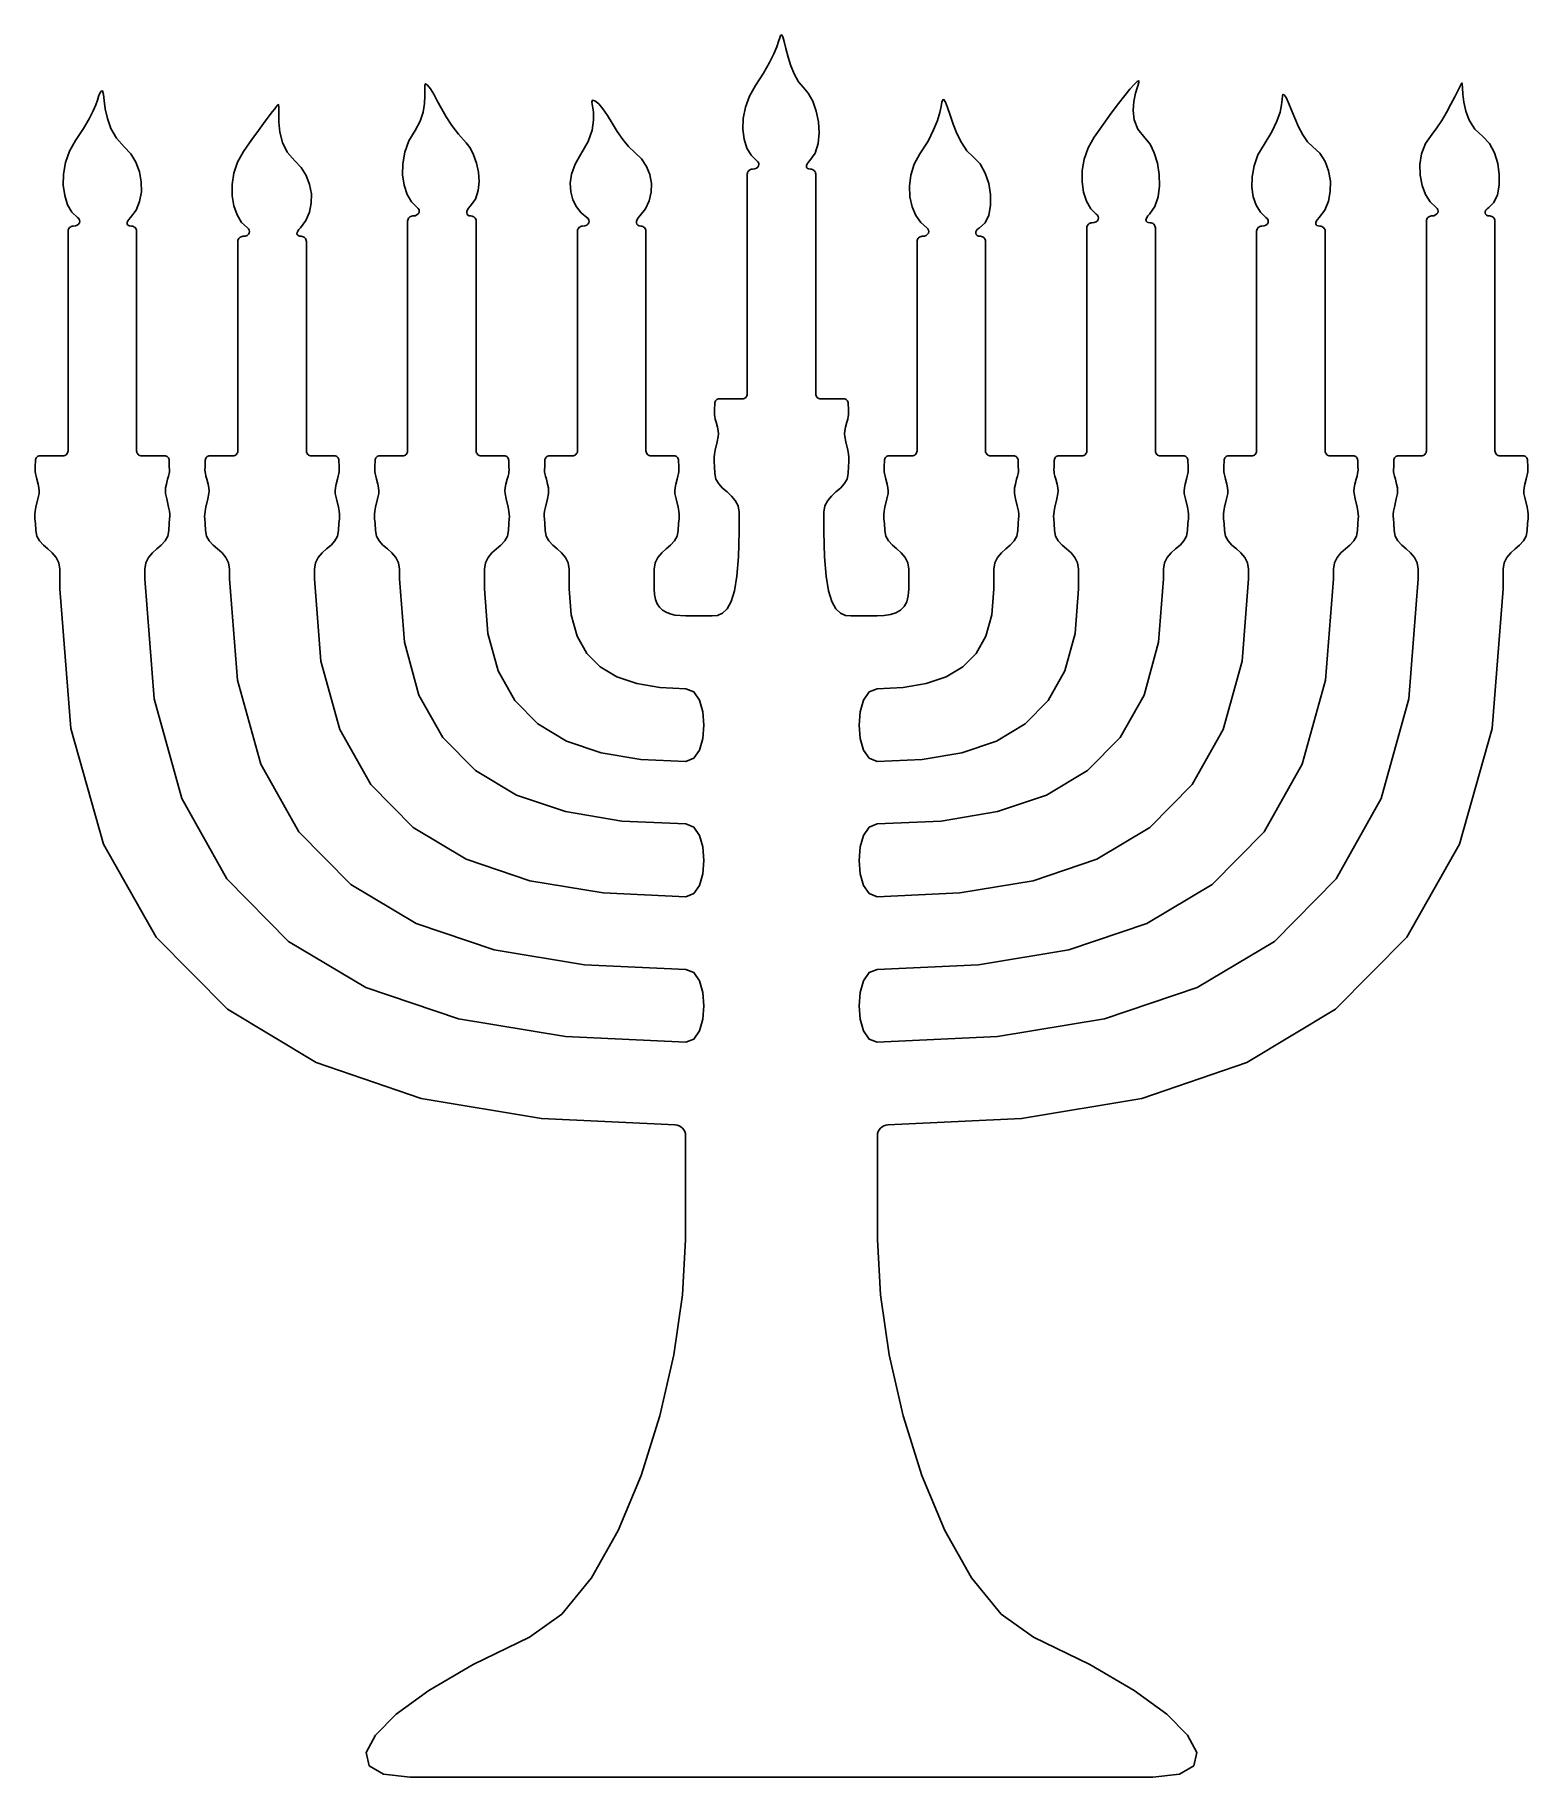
# Model space of a CAD drawing. Extents: x -56 to 56, y -65 to 65.
import ezdxf

# ---------------------------------------------------------------- set-up
doc = ezdxf.new("R2010")
doc.units = 0
doc.layers.add('LAYER_1', color=7, linetype='CONTINUOUS')

msp = doc.modelspace()

# ---------------------------------------------------------------- linework, layer by layer
at = {"layer": 'LAYER_1'}
msp.add_lwpolyline([(48.6267, 51.6125), (48.5484, 51.6046), (48.4754, 51.582), (48.4094, 51.5461), (48.3519, 51.4987), (48.3045, 51.4412), (48.2686, 51.3752), (48.246, 51.3022), (48.2381, 51.2239), (48.2381, 43.7885), (48.2381, 34.0489), (48.2303, 33.9714), (48.2079, 33.8993), (48.1725, 33.834), (48.1255, 33.7771), (48.0686, 33.7301), (48.0033, 33.6947), (47.9312, 33.6723), (47.8537, 33.6645), (46.1484, 33.6665), (46.0787, 33.6595), (46.0138, 33.6393), (45.955, 33.6074), (45.9038, 33.5652), (45.8616, 33.514), (45.8297, 33.4552), (45.8095, 33.3903), (45.8025, 33.3206), (45.7898, 32.8771), (45.778, 32.606), (45.7846, 32.483), (45.8062, 32.3406), (45.8475, 32.158), (45.9136, 31.9143), (46.0089, 31.5528), (46.0641, 31.273), (46.0842, 31.0484), (46.0745, 30.8524), (45.9859, 30.4409), (45.8392, 29.8267), (45.7863, 29.5351), (45.76, 29.3076), (45.7541, 29.1224), (45.7628, 28.9579), (45.7997, 28.6047), (45.8227, 28.075), (45.9002, 27.6577), (46.1043, 27.3069), (46.393, 26.9973), (46.724, 26.7038), (47.0549, 26.4014), (47.3436, 26.0649), (47.5477, 25.6693), (47.6252, 25.1893), (47.6252, 24.4795), (46.9248, 15.4866), (44.8625, 8.0372), (41.4963, 2.0252), (36.8845, -2.6557), (31.0852, -6.1116), (24.1566, -8.4487), (16.1569, -9.773), (7.1442, -10.1909), (6.5548, -9.9571), (6.1337, -9.3407), (5.8811, -8.4693), (5.7969, -7.4704), (5.8811, -6.4715), (6.1336, -5.6001), (6.5546, -4.9837), (7.144, -4.7499), (14.7424, -4.3976), (21.487, -3.2811), (27.3288, -1.3108), (32.2185, 1.6028), (36.107, 5.5491), (38.9454, 10.6176), (40.6844, 16.8979), (41.275, 24.4795), (41.275, 25.1893), (41.3525, 25.6693), (41.5566, 26.0649), (41.8453, 26.4014), (42.1763, 26.7038), (42.5072, 26.9973), (42.7959, 27.3069), (43, 27.6577), (43.0775, 28.075), (43.1005, 28.6047), (43.1374, 28.9579), (43.1461, 29.1224), (43.1402, 29.3076), (43.1139, 29.5351), (43.061, 29.8267), (42.9143, 30.4409), (42.8257, 30.8524), (42.816, 31.0484), (42.8361, 31.273), (42.8913, 31.5528), (42.9866, 31.9143), (43.0527, 32.158), (43.094, 32.3406), (43.1156, 32.483), (43.1222, 32.606), (43.1104, 32.8771), (43.0977, 33.3206), (43.0907, 33.3903), (43.0705, 33.4552), (43.0386, 33.514), (42.9964, 33.5652), (42.9452, 33.6074), (42.8864, 33.6393), (42.8215, 33.6595), (42.7518, 33.6665), (41.0465, 33.6645), (40.969, 33.6723), (40.8969, 33.6947), (40.8316, 33.7301), (40.7747, 33.7771), (40.7277, 33.834), (40.6923, 33.8993), (40.6699, 33.9714), (40.6621, 34.0489), (40.6621, 43.7885), (40.6621, 50.4619), (40.6542, 50.5402), (40.6316, 50.6132), (40.5957, 50.6792), (40.5483, 50.7367), (40.4908, 50.7841), (40.4248, 50.82), (40.3518, 50.8426), (40.2735, 50.8505), (40.1441, 50.863), (40.0486, 50.8992), (39.9874, 50.9567), (39.961, 51.0333), (39.9699, 51.1269), (40.0146, 51.2351), (40.0955, 51.3558), (40.2131, 51.4867), (40.6288, 52.0403), (40.9063, 52.7085), (41.0469, 53.4495), (41.052, 54.2216), (40.923, 54.9827), (40.6614, 55.6912), (40.2685, 56.3051), (39.7458, 56.7827), (39.3495, 57.1541), (38.9925, 57.6702), (38.6733, 58.2751), (38.3904, 58.9129), (38.1424, 59.5277), (37.9277, 60.0635), (37.7451, 60.4644), (37.5929, 60.6746), (37.4994, 60.6981), (37.465, 60.5777), (37.4466, 60.3159), (37.4013, 59.9147), (37.2859, 59.3765), (37.0576, 58.7036), (36.6732, 57.8983), (36.0897, 56.9627), (35.6368, 56.1737), (35.3412, 55.3601), (35.1915, 54.5491), (35.1763, 53.7684), (35.2844, 53.0454), (35.5044, 52.4075), (35.8251, 51.8823), (36.235, 51.4972), (36.3361, 51.4081), (36.3944, 51.3061), (36.4112, 51.1988), (36.3881, 51.0938), (36.3266, 50.9989), (36.2282, 50.9215), (36.0943, 50.8695), (35.9265, 50.8505), (35.8482, 50.8426), (35.7752, 50.82), (35.7092, 50.7841), (35.6517, 50.7367), (35.6043, 50.6792), (35.5684, 50.6132), (35.5458, 50.5402), (35.5379, 50.4619), (35.5379, 43.7885), (35.5379, 34.0489), (35.5301, 33.9714), (35.5077, 33.8993), (35.4723, 33.834), (35.4253, 33.7771), (35.3684, 33.7301), (35.3031, 33.6947), (35.231, 33.6723), (35.1535, 33.6645), (33.4482, 33.6665), (33.3785, 33.6595), (33.3136, 33.6393), (33.2548, 33.6074), (33.2036, 33.5652), (33.1614, 33.514), (33.1295, 33.4552), (33.1093, 33.3903), (33.1023, 33.3206), (33.0896, 32.8771), (33.0778, 32.606), (33.0844, 32.483), (33.106, 32.3406), (33.1473, 32.158), (33.2134, 31.9143), (33.3087, 31.5528), (33.3639, 31.273), (33.384, 31.0484), (33.3743, 30.8524), (33.2857, 30.4409), (33.139, 29.8267), (33.0861, 29.5351), (33.0598, 29.3076), (33.0539, 29.1224), (33.0626, 28.9579), (33.0995, 28.6047), (33.1225, 28.075), (33.2, 27.6577), (33.4041, 27.3069), (33.6928, 26.9973), (34.0238, 26.7038), (34.3547, 26.4014), (34.6434, 26.0649), (34.8475, 25.6693), (34.925, 25.1893), (34.925, 24.4795), (34.445, 18.3093), (33.0314, 13.198), (30.7239, 9.073), (27.562, 5.8614), (23.5853, 3.4902), (18.8335, 1.8867), (13.3461, 0.978), (7.1628, 0.6913), (6.5673, 0.9251), (6.1419, 1.5415), (5.8866, 2.4129), (5.8016, 3.4118), (5.8867, 4.4107), (6.1419, 5.2821), (6.5674, 5.8985), (7.163, 6.1323), (11.932, 6.3534), (16.1643, 7.0543), (19.8292, 8.291), (22.8963, 10.1198), (25.335, 12.5969), (27.1147, 15.7784), (28.205, 19.7206), (28.5752, 24.4795), (28.5752, 25.1893), (28.6527, 25.6693), (28.8568, 26.0649), (29.1455, 26.4014), (29.4765, 26.7038), (29.8074, 26.9973), (30.0961, 27.3069), (30.3002, 27.6577), (30.3777, 28.075), (30.4007, 28.6047), (30.4376, 28.9579), (30.4463, 29.1224), (30.4404, 29.3076), (30.4141, 29.5351), (30.3612, 29.8267), (30.2145, 30.4409), (30.1259, 30.8524), (30.1162, 31.0484), (30.1363, 31.273), (30.1915, 31.5528), (30.2868, 31.9143), (30.3529, 32.158), (30.3942, 32.3406), (30.4158, 32.483), (30.4224, 32.606), (30.4106, 32.8771), (30.3979, 33.3206), (30.3909, 33.3903), (30.3707, 33.4552), (30.3388, 33.514), (30.2966, 33.5652), (30.2454, 33.6074), (30.1866, 33.6393), (30.1217, 33.6595), (30.052, 33.6665), (28.3467, 33.6645), (28.2692, 33.6723), (28.1971, 33.6947), (28.1318, 33.7301), (28.0749, 33.7771), (28.0279, 33.834), (27.9925, 33.8993), (27.9701, 33.9714), (27.9623, 34.0489), (27.9623, 43.7885), (27.9623, 50.7159), (27.9544, 50.7942), (27.9318, 50.8672), (27.8959, 50.9332), (27.8485, 50.9907), (27.791, 51.0381), (27.725, 51.074), (27.652, 51.0966), (27.5737, 51.1045), (27.4443, 51.117), (27.3488, 51.1532), (27.2876, 51.2107), (27.2612, 51.2873), (27.2701, 51.3809), (27.3148, 51.4891), (27.3957, 51.6098), (27.5133, 51.7407), (27.916, 52.3147), (28.163, 53.0362), (28.2685, 53.8516), (28.2471, 54.7071), (28.113, 55.549), (27.8806, 56.3235), (27.5642, 56.977), (27.1783, 57.4557), (26.6543, 58.0989), (26.3831, 58.7965), (26.3049, 59.5056), (26.3601, 60.1834), (26.4892, 60.7868), (26.6324, 61.2731), (26.7303, 61.5992), (26.7232, 61.7223), (26.5954, 61.656), (26.3744, 61.4462), (26.0657, 61.099), (25.6744, 60.62), (25.2059, 60.0152), (24.6654, 59.2902), (24.0583, 58.451), (23.3899, 57.5034), (22.937, 56.7021), (22.6414, 55.856), (22.4917, 54.9991), (22.4765, 54.1658), (22.5846, 53.3901), (22.8046, 52.7063), (23.1253, 52.1486), (23.5352, 51.7512), (23.6363, 51.6621), (23.6946, 51.5601), (23.7114, 51.4528), (23.6883, 51.3478), (23.6268, 51.2529), (23.5284, 51.1755), (23.3945, 51.1235), (23.2267, 51.1045), (23.1484, 51.0966), (23.0754, 51.074), (23.0094, 51.0381), (22.9519, 50.9907), (22.9045, 50.9332), (22.8686, 50.8672), (22.846, 50.7942), (22.8381, 50.7159), (22.8381, 43.7885), (22.8381, 34.0489), (22.8303, 33.9714), (22.8079, 33.8993), (22.7725, 33.834), (22.7255, 33.7771), (22.6686, 33.7301), (22.6033, 33.6947), (22.5312, 33.6723), (22.4537, 33.6645), (20.7484, 33.6665), (20.6787, 33.6595), (20.6138, 33.6393), (20.555, 33.6074), (20.5038, 33.5652), (20.4616, 33.514), (20.4297, 33.4552), (20.4095, 33.3903), (20.4025, 33.3206), (20.3898, 32.8771), (20.378, 32.606), (20.3846, 32.483), (20.4062, 32.3406), (20.4475, 32.158), (20.5136, 31.9143), (20.6089, 31.5528), (20.6641, 31.273), (20.6842, 31.0484), (20.6745, 30.8524), (20.5859, 30.4409), (20.4392, 29.8267), (20.3863, 29.5351), (20.36, 29.3076), (20.3541, 29.1224), (20.3628, 28.9579), (20.3997, 28.6047), (20.4227, 28.075), (20.5002, 27.6577), (20.7043, 27.3069), (20.993, 26.9973), (21.324, 26.7038), (21.6549, 26.4014), (21.9436, 26.0649), (22.1477, 25.6693), (22.2252, 25.1893), (22.2252, 23.7175), (21.9648, 20.3699), (21.1979, 17.5968), (19.9459, 15.3588), (18.2304, 13.6163), (16.0729, 12.3298), (13.4948, 11.4599), (10.5177, 10.9669), (7.163, 10.8113), (6.5674, 11.0451), (6.142, 11.6615), (5.8867, 12.5329), (5.8016, 13.5318), (5.8867, 14.5307), (6.142, 15.4021), (6.5674, 16.0185), (7.163, 16.2523), (9.1034, 16.3423), (10.8254, 16.6274), (12.3166, 17.1307), (13.5646, 17.8748), (14.5568, 18.8827), (15.281, 20.1772), (15.7246, 21.7812), (15.8752, 23.7175), (15.8752, 25.1893), (15.9527, 25.6693), (16.1568, 26.0649), (16.4455, 26.4014), (16.7765, 26.7038), (17.1074, 26.9973), (17.3961, 27.3069), (17.6002, 27.6577), (17.6777, 28.075), (17.7007, 28.6047), (17.7376, 28.9579), (17.7463, 29.1224), (17.7404, 29.3076), (17.7141, 29.5351), (17.6612, 29.8267), (17.5145, 30.4409), (17.4259, 30.8524), (17.4162, 31.0484), (17.4363, 31.273), (17.4915, 31.5528), (17.5868, 31.9143), (17.6529, 32.158), (17.6942, 32.3406), (17.7158, 32.483), (17.7224, 32.606), (17.7106, 32.8771), (17.6979, 33.3206), (17.6909, 33.3903), (17.6707, 33.4552), (17.6388, 33.514), (17.5966, 33.5652), (17.5454, 33.6074), (17.4866, 33.6393), (17.4217, 33.6595), (17.352, 33.6665), (15.6467, 33.6645), (15.5692, 33.6723), (15.4971, 33.6947), (15.4318, 33.7301), (15.3749, 33.7771), (15.3279, 33.834), (15.2925, 33.8993), (15.2701, 33.9714), (15.2623, 34.0489), (15.2623, 43.7885), (15.2623, 49.6999), (15.2544, 49.7782), (15.2318, 49.8512), (15.1959, 49.9172), (15.1485, 49.9747), (15.091, 50.0221), (15.025, 50.058), (14.952, 50.0806), (14.8737, 50.0885), (14.7405, 50.1063), (14.6358, 50.1551), (14.5632, 50.2282), (14.5266, 50.319), (14.5295, 50.4208), (14.5758, 50.5268), (14.6691, 50.6303), (14.8133, 50.7247), (15.2244, 51.0957), (15.4966, 51.6739), (15.6324, 52.3974), (15.6341, 53.204), (15.504, 54.0316), (15.2444, 54.8184), (14.8576, 55.5021), (14.346, 56.0207), (13.8628, 56.4888), (13.4556, 57.0943), (13.1161, 57.7783), (12.8362, 58.4817), (12.6077, 59.1455), (12.4225, 59.7108), (12.2723, 60.1184), (12.149, 60.3095), (12.0622, 60.2935), (12.0042, 60.1238), (11.9411, 59.8074), (11.8388, 59.3512), (11.6635, 58.7621), (11.3811, 58.0471), (10.9576, 57.2131), (10.3591, 56.2669), (9.9205, 55.4751), (9.6623, 54.6539), (9.5655, 53.8324), (9.6111, 53.0395), (9.78, 52.3043), (10.053, 51.6559), (10.4111, 51.1231), (10.8352, 50.7352), (10.9363, 50.6461), (10.9946, 50.5441), (11.0114, 50.4368), (10.9883, 50.3318), (10.9268, 50.2369), (10.8284, 50.1595), (10.6945, 50.1075), (10.5267, 50.0885), (10.4484, 50.0806), (10.3754, 50.058), (10.3094, 50.0221), (10.2519, 49.9747), (10.2045, 49.9172), (10.1686, 49.8512), (10.146, 49.7782), (10.1381, 49.6999), (10.1381, 43.7885), (10.1381, 34.0489), (10.1303, 33.9714), (10.1079, 33.8993), (10.0725, 33.834), (10.0255, 33.7771), (9.9686, 33.7301), (9.9033, 33.6947), (9.8312, 33.6723), (9.7537, 33.6645), (8.0484, 33.6665), (7.9787, 33.6595), (7.9138, 33.6393), (7.855, 33.6074), (7.8038, 33.5652), (7.7616, 33.514), (7.7297, 33.4552), (7.7095, 33.3903), (7.7025, 33.3206), (7.6898, 32.8771), (7.678, 32.606), (7.6846, 32.483), (7.7062, 32.3406), (7.7475, 32.158), (7.8136, 31.9143), (7.9089, 31.5528), (7.9641, 31.273), (7.9842, 31.0484), (7.9745, 30.8524), (7.8859, 30.4409), (7.7392, 29.8267), (7.6863, 29.5351), (7.66, 29.3076), (7.6541, 29.1224), (7.6628, 28.9579), (7.6997, 28.6047), (7.7227, 28.075), (7.8002, 27.6577), (8.0043, 27.3069), (8.293, 26.9973), (8.624, 26.7038), (8.9549, 26.4014), (9.2436, 26.0649), (9.4477, 25.6693), (9.5252, 25.1893), (9.5252, 23.7175), (9.4844, 23.1925), (9.3641, 22.7576), (9.1677, 22.4067), (8.8987, 22.1334), (8.5603, 21.9316), (8.156, 21.7952), (7.6891, 21.7179), (7.163, 21.6935), (5.1758, 21.6935), (4.7835, 21.7366), (4.413, 21.8973), (4.0738, 22.2229), (3.7752, 22.7608), (3.5267, 23.5581), (3.3376, 24.6621), (3.2172, 26.1202), (3.175, 27.9795), (3.175, 29.4513), (3.2525, 29.9313), (3.4566, 30.3269), (3.7453, 30.6634), (4.0763, 30.9658), (4.4072, 31.2593), (4.6959, 31.5689), (4.9, 31.9197), (4.9775, 32.337), (5.0005, 32.8667), (5.0374, 33.2199), (5.0461, 33.3844), (5.0402, 33.5696), (5.0139, 33.7971), (4.961, 34.0887), (4.8143, 34.7029), (4.7257, 35.1144), (4.716, 35.3104), (4.7361, 35.535), (4.7913, 35.8148), (4.8866, 36.1763), (4.9527, 36.42), (4.994, 36.6026), (5.0156, 36.745), (5.0222, 36.868), (5.0104, 37.1391), (4.9977, 37.5826), (4.9907, 37.6523), (4.9705, 37.7172), (4.9386, 37.776), (4.8964, 37.8272), (4.8452, 37.8694), (4.7864, 37.9013), (4.7215, 37.9215), (4.6518, 37.9285), (2.9465, 37.9265), (2.869, 37.9343), (2.7969, 37.9567), (2.7316, 37.9921), (2.6747, 38.0391), (2.6277, 38.096), (2.5923, 38.1613), (2.5699, 38.2334), (2.5621, 38.3109), (2.5621, 45.2228), (2.5621, 54.7239), (2.5542, 54.8022), (2.5316, 54.8752), (2.4957, 54.9412), (2.4483, 54.9987), (2.3908, 55.0461), (2.3248, 55.082), (2.2518, 55.1046), (2.1735, 55.1125), (2.0441, 55.125), (1.9486, 55.1612), (1.8874, 55.2187), (1.861, 55.2953), (1.8699, 55.3889), (1.9146, 55.4971), (1.9955, 55.6178), (2.1131, 55.7487), (2.5078, 56.3176), (2.7339, 57.0246), (2.8104, 57.8173), (2.7562, 58.6434), (2.5904, 59.4504), (2.3319, 60.1858), (1.9997, 60.7972), (1.6128, 61.2322), (1.2594, 61.6366), (0.9604, 62.1908), (0.7103, 62.8322), (0.5036, 63.4982), (0.3346, 64.1262), (0.1981, 64.6538), (0.0884, 65.0183), (0, 65.1571), (-0.0682, 65.1076), (-0.1317, 64.9459), (-0.218, 64.6674), (-0.3542, 64.2677), (-0.5677, 63.7424), (-0.8856, 63.087), (-1.3354, 62.297), (-1.9441, 61.3681), (-2.3998, 60.573), (-2.7029, 59.7431), (-2.8633, 58.9091), (-2.8906, 58.1021), (-2.7946, 57.3527), (-2.5852, 56.6919), (-2.2721, 56.1505), (-1.865, 55.7592), (-1.7639, 55.6701), (-1.7056, 55.5681), (-1.6888, 55.4608), (-1.7119, 55.3558), (-1.7734, 55.2609), (-1.8718, 55.1835), (-2.0057, 55.1315), (-2.1735, 55.1125), (-2.2518, 55.1046), (-2.3248, 55.082), (-2.3908, 55.0461), (-2.4483, 54.9987), (-2.4957, 54.9412), (-2.5316, 54.8752), (-2.5542, 54.8022), (-2.5621, 54.7239), (-2.5621, 45.2228), (-2.5621, 38.3109), (-2.5699, 38.2334), (-2.5923, 38.1613), (-2.6277, 38.096), (-2.6747, 38.0391), (-2.7316, 37.9921), (-2.7969, 37.9567), (-2.869, 37.9343), (-2.9465, 37.9265), (-4.6518, 37.9285), (-4.7215, 37.9215), (-4.7864, 37.9013), (-4.8452, 37.8694), (-4.8964, 37.8272), (-4.9386, 37.776), (-4.9705, 37.7172), (-4.9907, 37.6523), (-4.9977, 37.5826), (-5.0104, 37.1391), (-5.0222, 36.868), (-5.0156, 36.745), (-4.994, 36.6026), (-4.9527, 36.42), (-4.8866, 36.1763), (-4.7913, 35.8148), (-4.7361, 35.535), (-4.716, 35.3104), (-4.7257, 35.1144), (-4.8143, 34.7029), (-4.961, 34.0887), (-5.0139, 33.7971), (-5.0402, 33.5696), (-5.0461, 33.3844), (-5.0374, 33.2199), (-5.0005, 32.8667), (-4.9775, 32.337), (-4.9, 31.9197), (-4.6959, 31.5689), (-4.4072, 31.2593), (-4.0763, 30.9658), (-3.7453, 30.6634), (-3.4566, 30.3269), (-3.2525, 29.9313), (-3.175, 29.4513), (-3.175, 27.9795), (-3.2172, 26.1202), (-3.3376, 24.6621), (-3.5267, 23.5581), (-3.7752, 22.7608), (-4.0738, 22.2229), (-4.413, 21.8973), (-4.7835, 21.7366), (-5.1758, 21.6935), (-7.163, 21.6935), (-7.9694, 21.7563), (-8.3198, 21.8406), (-8.6291, 21.9645), (-8.8957, 22.1311), (-9.1177, 22.3437), (-9.2933, 22.6055), (-9.421, 22.9195), (-9.4989, 23.2892), (-9.5252, 23.7175), (-9.5252, 25.1893), (-9.4477, 25.6693), (-9.2436, 26.0649), (-8.9549, 26.4014), (-8.624, 26.7038), (-8.293, 26.9973), (-8.0043, 27.3069), (-7.8002, 27.6577), (-7.7227, 28.075), (-7.6997, 28.6047), (-7.6628, 28.9579), (-7.6541, 29.1224), (-7.66, 29.3076), (-7.6863, 29.5351), (-7.7392, 29.8267), (-7.8859, 30.4409), (-7.9745, 30.8524), (-7.9842, 31.0484), (-7.9641, 31.273), (-7.9089, 31.5528), (-7.8136, 31.9143), (-7.7475, 32.158), (-7.7062, 32.3406), (-7.6846, 32.483), (-7.678, 32.606), (-7.6898, 32.8771), (-7.7025, 33.3206), (-7.7095, 33.3903), (-7.7297, 33.4552), (-7.7616, 33.514), (-7.8038, 33.5652), (-7.855, 33.6074), (-7.9138, 33.6393), (-7.9787, 33.6595), (-8.0484, 33.6665), (-8.8791, 33.6655), (-9.7537, 33.6645), (-9.8312, 33.6723), (-9.9033, 33.6947), (-9.9686, 33.7301), (-10.0255, 33.7771), (-10.0725, 33.834), (-10.1079, 33.8993), (-10.1303, 33.9714), (-10.1381, 34.0489), (-10.1381, 36.2103), (-10.1381, 41.7299), (-10.1381, 43.7885), (-10.1381, 50.4619), (-10.146, 50.5402), (-10.1686, 50.6132), (-10.2045, 50.6792), (-10.2519, 50.7367), (-10.3094, 50.7841), (-10.3754, 50.82), (-10.4484, 50.8426), (-10.5267, 50.8505), (-10.6563, 50.8684), (-10.7524, 50.9188), (-10.8145, 50.9965), (-10.8419, 51.0962), (-10.834, 51.2129), (-10.7902, 51.3413), (-10.7099, 51.4762), (-10.5926, 51.6125), (-10.1753, 52.1392), (-9.8933, 52.7373), (-9.7451, 53.3807), (-9.7296, 54.0433), (-9.8452, 54.699), (-10.0908, 55.3217), (-10.4649, 55.8854), (-10.9662, 56.3638), (-11.4391, 56.8003), (-11.8783, 57.3378), (-12.2864, 57.9326), (-12.6661, 58.5409), (-13.0203, 59.1189), (-13.3517, 59.6229), (-13.663, 60.0091), (-13.957, 60.2337), (-14.1446, 60.2702), (-14.18, 60.1293), (-14.1312, 59.823), (-14.066, 59.3635), (-14.0521, 58.7629), (-14.1575, 58.0332), (-14.4499, 57.1866), (-14.9972, 56.2351), (-15.4377, 55.4774), (-15.7009, 54.7461), (-15.8047, 54.0517), (-15.7672, 53.4046), (-15.6065, 52.8152), (-15.3406, 52.2938), (-14.9874, 51.851), (-14.5652, 51.4972), (-14.4641, 51.4081), (-14.4058, 51.3061), (-14.389, 51.1988), (-14.4121, 51.0938), (-14.4736, 50.9989), (-14.572, 50.9215), (-14.7059, 50.8695), (-14.8737, 50.8505), (-14.952, 50.8426), (-15.025, 50.82), (-15.091, 50.7841), (-15.1485, 50.7367), (-15.1959, 50.6792), (-15.2318, 50.6132), (-15.2544, 50.5402), (-15.2623, 50.4619), (-15.2623, 43.7885), (-15.2623, 34.0489), (-15.2701, 33.9714), (-15.2925, 33.8993), (-15.3279, 33.834), (-15.3749, 33.7771), (-15.4318, 33.7301), (-15.4971, 33.6947), (-15.5692, 33.6723), (-15.6467, 33.6645), (-17.352, 33.6665), (-17.4217, 33.6595), (-17.4866, 33.6393), (-17.5454, 33.6074), (-17.5966, 33.5652), (-17.6388, 33.514), (-17.6707, 33.4552), (-17.6909, 33.3903), (-17.6979, 33.3206), (-17.7106, 32.8771), (-17.7224, 32.606), (-17.7158, 32.483), (-17.6942, 32.3406), (-17.6529, 32.158), (-17.5868, 31.9143), (-17.4915, 31.5528), (-17.4363, 31.273), (-17.4162, 31.0484), (-17.4259, 30.8524), (-17.5145, 30.4409), (-17.6612, 29.8267), (-17.7141, 29.5351), (-17.7404, 29.3076), (-17.7463, 29.1224), (-17.7376, 28.9579), (-17.7007, 28.6047), (-17.6777, 28.075), (-17.6002, 27.6577), (-17.3961, 27.3069), (-17.1074, 26.9973), (-16.7765, 26.7038), (-16.4455, 26.4014), (-16.1568, 26.0649), (-15.9527, 25.6693), (-15.8752, 25.1893), (-15.8752, 23.7175), (-15.7246, 21.7812), (-15.281, 20.1772), (-14.5568, 18.8827), (-13.5646, 17.8748), (-12.3166, 17.1307), (-10.8254, 16.6274), (-9.1034, 16.3423), (-7.163, 16.2523), (-6.5674, 16.0185), (-6.142, 15.4021), (-5.8867, 14.5307), (-5.8016, 13.5318), (-5.8867, 12.5329), (-6.142, 11.6615), (-6.5674, 11.0451), (-7.163, 10.8113), (-10.5177, 10.9669), (-13.4948, 11.4599), (-16.0729, 12.3298), (-18.2304, 13.6163), (-19.9459, 15.3588), (-21.1979, 17.5968), (-21.9648, 20.3699), (-22.2252, 23.7175), (-22.2252, 25.1893), (-22.1477, 25.6693), (-21.9436, 26.0649), (-21.6549, 26.4014), (-21.324, 26.7038), (-20.993, 26.9973), (-20.7043, 27.3069), (-20.5002, 27.6577), (-20.4227, 28.075), (-20.3997, 28.6047), (-20.3628, 28.9579), (-20.3541, 29.1224), (-20.36, 29.3076), (-20.3863, 29.5351), (-20.4392, 29.8267), (-20.5859, 30.4409), (-20.6745, 30.8524), (-20.6842, 31.0484), (-20.6641, 31.273), (-20.6089, 31.5528), (-20.5136, 31.9143), (-20.4475, 32.158), (-20.4062, 32.3406), (-20.3846, 32.483), (-20.378, 32.606), (-20.3898, 32.8771), (-20.4025, 33.3206), (-20.4095, 33.3903), (-20.4297, 33.4552), (-20.4616, 33.514), (-20.5038, 33.5652), (-20.555, 33.6074), (-20.6138, 33.6393), (-20.6787, 33.6595), (-20.7484, 33.6665), (-22.4537, 33.6645), (-22.5312, 33.6723), (-22.6033, 33.6947), (-22.6686, 33.7301), (-22.7255, 33.7771), (-22.7725, 33.834), (-22.8079, 33.8993), (-22.8303, 33.9714), (-22.8381, 34.0489), (-22.8381, 43.7885), (-22.8381, 51.2239), (-22.846, 51.3022), (-22.8686, 51.3752), (-22.9045, 51.4412), (-22.9519, 51.4987), (-23.0094, 51.5461), (-23.0754, 51.582), (-23.1484, 51.6046), (-23.2267, 51.6125), (-23.3562, 51.6287), (-23.452, 51.6745), (-23.5136, 51.7457), (-23.5405, 51.838), (-23.5321, 51.9473), (-23.4878, 52.0692), (-23.4073, 52.1995), (-23.2898, 52.3341), (-22.8989, 52.8751), (-22.6801, 53.5079), (-22.6084, 54.1939), (-22.6586, 54.8945), (-22.8058, 55.571), (-23.0248, 56.185), (-23.2906, 56.6978), (-23.578, 57.0707), (-24.1658, 57.721), (-24.6642, 58.3833), (-25.0857, 59.036), (-25.4425, 59.6576), (-25.747, 60.2267), (-26.0114, 60.7217), (-26.2482, 61.1211), (-26.4696, 61.4035), (-26.6238, 61.4966), (-26.68, 61.3675), (-26.6818, 61.0534), (-26.6733, 60.5916), (-26.6981, 60.0192), (-26.8, 59.3735), (-27.0229, 58.6919), (-27.4105, 58.0114), (-27.8745, 57.218), (-28.1754, 56.3755), (-28.3258, 55.5191), (-28.3384, 54.684), (-28.226, 53.9053), (-28.0012, 53.2182), (-27.6767, 52.6577), (-27.2652, 52.2592), (-27.1641, 52.1701), (-27.1058, 52.0681), (-27.089, 51.9608), (-27.1121, 51.8558), (-27.1736, 51.7609), (-27.272, 51.6835), (-27.4059, 51.6315), (-27.5737, 51.6125), (-27.652, 51.6046), (-27.725, 51.582), (-27.791, 51.5461), (-27.8485, 51.4987), (-27.8959, 51.4412), (-27.9318, 51.3752), (-27.9544, 51.3022), (-27.9623, 51.2239), (-27.9623, 43.7885), (-27.9623, 34.0489), (-27.9701, 33.9714), (-27.9925, 33.8993), (-28.0279, 33.834), (-28.0749, 33.7771), (-28.1318, 33.7301), (-28.1971, 33.6947), (-28.2692, 33.6723), (-28.3467, 33.6645), (-30.052, 33.6665), (-30.1217, 33.6595), (-30.1866, 33.6393), (-30.2454, 33.6074), (-30.2966, 33.5652), (-30.3388, 33.514), (-30.3707, 33.4552), (-30.3909, 33.3903), (-30.3979, 33.3206), (-30.4106, 32.8771), (-30.4224, 32.606), (-30.4158, 32.483), (-30.3942, 32.3406), (-30.3529, 32.158), (-30.2868, 31.9143), (-30.1915, 31.5528), (-30.1363, 31.273), (-30.1162, 31.0484), (-30.1259, 30.8524), (-30.2145, 30.4409), (-30.3612, 29.8267), (-30.4141, 29.5351), (-30.4404, 29.3076), (-30.4463, 29.1224), (-30.4376, 28.9579), (-30.4007, 28.6047), (-30.3777, 28.075), (-30.3002, 27.6577), (-30.0961, 27.3069), (-29.8074, 26.9973), (-29.4765, 26.7038), (-29.1455, 26.4014), (-28.8568, 26.0649), (-28.6527, 25.6693), (-28.5752, 25.1893), (-28.5752, 24.4795), (-28.205, 19.7206), (-27.1147, 15.7784), (-25.335, 12.5969), (-22.8963, 10.1198), (-19.8292, 8.291), (-16.1643, 7.0543), (-11.932, 6.3534), (-7.163, 6.1323), (-6.5674, 5.8985), (-6.1419, 5.2821), (-5.8867, 4.4107), (-5.8016, 3.4118), (-5.8866, 2.4129), (-6.1419, 1.5415), (-6.5673, 0.9251), (-7.1628, 0.6913), (-13.3461, 0.978), (-18.8335, 1.8867), (-23.5853, 3.4902), (-27.562, 5.8614), (-30.7239, 9.073), (-33.0314, 13.198), (-34.445, 18.3093), (-34.925, 24.4795), (-34.925, 25.1893), (-34.8475, 25.6693), (-34.6434, 26.0649), (-34.3547, 26.4014), (-34.0238, 26.7038), (-33.6928, 26.9973), (-33.4041, 27.3069), (-33.2, 27.6577), (-33.1225, 28.075), (-33.0995, 28.6047), (-33.0626, 28.9579), (-33.0539, 29.1224), (-33.0598, 29.3076), (-33.0861, 29.5351), (-33.139, 29.8267), (-33.2857, 30.4409), (-33.3743, 30.8524), (-33.384, 31.0484), (-33.3639, 31.273), (-33.3087, 31.5528), (-33.2134, 31.9143), (-33.1473, 32.158), (-33.106, 32.3406), (-33.0844, 32.483), (-33.0778, 32.606), (-33.0896, 32.8771), (-33.1023, 33.3206), (-33.1093, 33.3903), (-33.1295, 33.4552), (-33.1614, 33.514), (-33.2036, 33.5652), (-33.2548, 33.6074), (-33.3136, 33.6393), (-33.3785, 33.6595), (-33.4482, 33.6665), (-35.1535, 33.6645), (-35.231, 33.6723), (-35.3031, 33.6947), (-35.3684, 33.7301), (-35.4253, 33.7771), (-35.4723, 33.834), (-35.5077, 33.8993), (-35.5301, 33.9714), (-35.5379, 34.0489), (-35.5379, 43.7885), (-35.5379, 49.6999), (-35.5458, 49.7782), (-35.5684, 49.8512), (-35.6043, 49.9172), (-35.6517, 49.9747), (-35.7092, 50.0221), (-35.7752, 50.058), (-35.8482, 50.0806), (-35.9265, 50.0885), (-36.0559, 50.101), (-36.1514, 50.1372), (-36.2126, 50.1947), (-36.239, 50.2713), (-36.2301, 50.3649), (-36.1854, 50.4731), (-36.1045, 50.5938), (-35.9869, 50.7247), (-35.5735, 51.2602), (-35.3014, 51.882), (-35.1665, 52.56), (-35.1649, 53.2638), (-35.2924, 53.9633), (-35.5452, 54.6284), (-35.9191, 55.2287), (-36.4101, 55.7341), (-36.9816, 56.3752), (-37.3349, 57.1145), (-37.5211, 57.8848), (-37.5912, 58.6195), (-37.5962, 59.2515), (-37.5871, 59.7141), (-37.615, 59.9402), (-37.7307, 59.863), (-37.8972, 59.6332), (-38.0587, 59.4211), (-38.2387, 59.1898), (-38.4605, 58.902), (-38.7473, 58.5205), (-39.1225, 58.0084), (-39.6095, 57.3283), (-40.2316, 56.4433), (-40.6793, 55.6439), (-40.9612, 54.8027), (-41.0915, 53.9529), (-41.0844, 53.1277), (-40.954, 52.3601), (-40.7145, 51.6834), (-40.3801, 51.1307), (-39.965, 50.7352), (-39.8639, 50.6461), (-39.8056, 50.5441), (-39.7888, 50.4368), (-39.8119, 50.3318), (-39.8734, 50.2369), (-39.9718, 50.1595), (-40.1057, 50.1075), (-40.2735, 50.0885), (-40.3518, 50.0806), (-40.4248, 50.058), (-40.4908, 50.0221), (-40.5483, 49.9747), (-40.5957, 49.9172), (-40.6316, 49.8512), (-40.6542, 49.7782), (-40.6621, 49.6999), (-40.6621, 43.7885), (-40.6621, 34.0489), (-40.6699, 33.9714), (-40.6923, 33.8993), (-40.7277, 33.834), (-40.7747, 33.7771), (-40.8316, 33.7301), (-40.8969, 33.6947), (-40.969, 33.6723), (-41.0465, 33.6645), (-42.7518, 33.6665), (-42.8215, 33.6595), (-42.8864, 33.6393), (-42.9452, 33.6074), (-42.9964, 33.5652), (-43.0386, 33.514), (-43.0705, 33.4552), (-43.0907, 33.3903), (-43.0977, 33.3206), (-43.1104, 32.8771), (-43.1222, 32.606), (-43.1156, 32.483), (-43.094, 32.3406), (-43.0527, 32.158), (-42.9866, 31.9143), (-42.8913, 31.5528), (-42.8361, 31.273), (-42.816, 31.0484), (-42.8257, 30.8524), (-42.9143, 30.4409), (-43.061, 29.8267), (-43.1139, 29.5351), (-43.1402, 29.3076), (-43.1461, 29.1224), (-43.1374, 28.9579), (-43.1005, 28.6047), (-43.0775, 28.075), (-43, 27.6577), (-42.7959, 27.3069), (-42.5072, 26.9973), (-42.1763, 26.7038), (-41.8453, 26.4014), (-41.5566, 26.0649), (-41.3525, 25.6693), (-41.275, 25.1893), (-41.275, 24.4795), (-40.6844, 16.8979), (-38.9454, 10.6176), (-36.107, 5.5491), (-32.2185, 1.6028), (-27.3288, -1.3108), (-21.487, -3.2811), (-14.7424, -4.3976), (-7.144, -4.7499), (-6.5546, -4.9837), (-6.1336, -5.6001), (-5.8811, -6.4715), (-5.7969, -7.4704), (-5.8811, -8.4693), (-6.1337, -9.3407), (-6.5548, -9.9571), (-7.1442, -10.1909), (-16.1569, -9.773), (-24.1566, -8.4487), (-31.0852, -6.1116), (-36.8845, -2.6557), (-41.4963, 2.0252), (-44.8625, 8.0372), (-46.9248, 15.4866), (-47.6252, 24.4795), (-47.6252, 25.1893), (-47.5477, 25.6693), (-47.3436, 26.0649), (-47.0549, 26.4014), (-46.724, 26.7038), (-46.393, 26.9973), (-46.1043, 27.3069), (-45.9002, 27.6577), (-45.8227, 28.075), (-45.7997, 28.6047), (-45.7628, 28.9579), (-45.7541, 29.1224), (-45.76, 29.3076), (-45.7863, 29.5351), (-45.8392, 29.8267), (-45.9859, 30.4409), (-46.0745, 30.8524), (-46.0842, 31.0484), (-46.0641, 31.273), (-46.0089, 31.5528), (-45.9136, 31.9143), (-45.8475, 32.158), (-45.8062, 32.3406), (-45.7846, 32.483), (-45.778, 32.606), (-45.7898, 32.8771), (-45.8025, 33.3206), (-45.8095, 33.3903), (-45.8297, 33.4552), (-45.8616, 33.514), (-45.9038, 33.5652), (-45.955, 33.6074), (-46.0138, 33.6393), (-46.0787, 33.6595), (-46.1484, 33.6665), (-47.8537, 33.6645), (-47.9312, 33.6723), (-48.0033, 33.6947), (-48.0686, 33.7301), (-48.1255, 33.7771), (-48.1725, 33.834), (-48.2079, 33.8993), (-48.2303, 33.9714), (-48.2381, 34.0489), (-48.2381, 43.7885), (-48.2381, 50.4619), (-48.246, 50.5402), (-48.2686, 50.6132), (-48.3045, 50.6792), (-48.3519, 50.7367), (-48.4094, 50.7841), (-48.4754, 50.82), (-48.5484, 50.8426), (-48.6267, 50.8505), (-48.7561, 50.863), (-48.8516, 50.8992), (-48.9128, 50.9567), (-48.9392, 51.0333), (-48.9303, 51.1269), (-48.8856, 51.2351), (-48.8047, 51.3558), (-48.6871, 51.4867), (-48.2756, 52.0346), (-48.0085, 52.6889), (-47.8807, 53.4127), (-47.8871, 54.1691), (-48.0228, 54.9213), (-48.2826, 55.6322), (-48.6615, 56.265), (-49.1544, 56.7827), (-49.7477, 57.4173), (-50.1578, 58.141), (-50.4224, 58.8928), (-50.5794, 59.6116), (-50.6667, 60.2367), (-50.7221, 60.7069), (-50.7834, 60.9614), (-50.8884, 60.9392), (-51.0015, 60.7515), (-51.0841, 60.5342), (-51.1697, 60.2629), (-51.2916, 59.9134), (-51.4832, 59.4615), (-51.7779, 58.883), (-52.2092, 58.1537), (-52.8105, 57.2494), (-53.2634, 56.4481), (-53.559, 55.6019), (-53.7088, 54.7451), (-53.7239, 53.9117), (-53.6158, 53.1361), (-53.3958, 52.4523), (-53.0751, 51.8946), (-52.6652, 51.4972), (-52.5641, 51.4081), (-52.5058, 51.3061), (-52.489, 51.1988), (-52.5121, 51.0938), (-52.5736, 50.9989), (-52.672, 50.9215), (-52.8059, 50.8695), (-52.9737, 50.8505), (-53.052, 50.8426), (-53.125, 50.82), (-53.191, 50.7841), (-53.2485, 50.7367), (-53.2959, 50.6792), (-53.3318, 50.6132), (-53.3544, 50.5402), (-53.3623, 50.4619), (-53.3623, 43.7885), (-53.3623, 34.0489), (-53.3701, 33.9714), (-53.3925, 33.8993), (-53.4279, 33.834), (-53.4749, 33.7771), (-53.5318, 33.7301), (-53.5971, 33.6947), (-53.6692, 33.6723), (-53.7467, 33.6645), (-55.452, 33.6665), (-55.5217, 33.6595), (-55.5866, 33.6393), (-55.6454, 33.6074), (-55.6966, 33.5652), (-55.7388, 33.514), (-55.7707, 33.4552), (-55.7909, 33.3903), (-55.7979, 33.3206), (-55.8106, 32.8771), (-55.8224, 32.606), (-55.8158, 32.483), (-55.7942, 32.3406), (-55.7529, 32.158), (-55.6868, 31.9143), (-55.5915, 31.5528), (-55.5363, 31.273), (-55.5162, 31.0484), (-55.5259, 30.8524), (-55.6145, 30.4409), (-55.7612, 29.8267), (-55.8141, 29.5351), (-55.8404, 29.3076), (-55.8463, 29.1224), (-55.8376, 28.9579), (-55.8007, 28.6047), (-55.7777, 28.075), (-55.7002, 27.6577), (-55.4961, 27.3069), (-55.2074, 26.9973), (-54.8765, 26.7038), (-54.5455, 26.4014), (-54.2568, 26.0649), (-54.0527, 25.6693), (-53.9752, 25.1893), (-53.9752, 23.7175), (-53.1442, 13.2704), (-50.7153, 4.6328), (-46.7843, -2.3238), (-41.4474, -7.7276), (-34.8005, -11.7071), (-26.9396, -14.3906), (-17.9607, -15.9066), (-7.9597, -16.3834), (-7.9725, -16.3834), (-7.8109, -16.3995), (-7.6603, -16.4458), (-7.5241, -16.519), (-7.4054, -16.6159), (-7.3075, -16.7334), (-7.2335, -16.8682), (-7.1868, -17.0172), (-7.1705, -17.1772), (-7.1724, -24.9536), (-7.4004, -29.0922), (-8.0583, -33.5634), (-9.1071, -38.1408), (-10.5079, -42.598), (-12.2218, -46.7085), (-14.2096, -50.246), (-16.4325, -52.984), (-18.8515, -54.6962), (-23.0501, -56.7392), (-26.3711, -58.6728), (-28.813, -60.4468), (-30.3742, -62.0109), (-31.0532, -63.3149), (-30.8484, -64.3085), (-29.7584, -64.9415), (-27.7815, -65.1637), (0, -65.1637), (27.7815, -65.1637), (29.7584, -64.9415), (30.8484, -64.3085), (31.0532, -63.3149), (30.3742, -62.0109), (28.813, -60.4468), (26.3711, -58.6728), (23.0501, -56.7392), (18.8515, -54.6962), (16.4325, -52.984), (14.2096, -50.246), (12.2218, -46.7085), (10.5079, -42.598), (9.1071, -38.1408), (8.0583, -33.5634), (7.4004, -29.0922), (7.1724, -24.9536), (7.1705, -17.1772), (7.1868, -17.0172), (7.2335, -16.8682), (7.3075, -16.7334), (7.4054, -16.6159), (7.5241, -16.519), (7.6603, -16.4458), (7.8109, -16.3995), (7.9725, -16.3834), (7.9597, -16.3834), (17.9607, -15.9066), (26.9396, -14.3906), (34.8005, -11.7071), (41.4474, -7.7276), (46.7843, -2.3238), (50.7153, 4.6328), (53.1442, 13.2704), (53.9752, 23.7175), (53.9752, 25.1893), (54.0527, 25.6693), (54.2568, 26.0649), (54.5455, 26.4014), (54.8765, 26.7038), (55.2074, 26.9973), (55.4961, 27.3069), (55.7002, 27.6577), (55.7777, 28.075), (55.8007, 28.6047), (55.8376, 28.9579), (55.8463, 29.1224), (55.8404, 29.3076), (55.8141, 29.5351), (55.7612, 29.8267), (55.6145, 30.4409), (55.5259, 30.8524), (55.5162, 31.0484), (55.5363, 31.273), (55.5915, 31.5528), (55.6868, 31.9143), (55.7529, 32.158), (55.7942, 32.3406), (55.8158, 32.483), (55.8224, 32.606), (55.8106, 32.8771), (55.7979, 33.3206), (55.7909, 33.3903), (55.7707, 33.4552), (55.7388, 33.514), (55.6966, 33.5652), (55.6454, 33.6074), (55.5866, 33.6393), (55.5217, 33.6595), (55.452, 33.6665), (53.7467, 33.6645), (53.6692, 33.6723), (53.5971, 33.6947), (53.5318, 33.7301), (53.4749, 33.7771), (53.4279, 33.834), (53.3925, 33.8993), (53.3701, 33.9714), (53.3623, 34.0489), (53.3623, 43.7885), (53.3623, 51.2239), (53.3544, 51.3022), (53.3318, 51.3752), (53.2959, 51.4412), (53.2485, 51.4987), (53.191, 51.5461), (53.125, 51.582), (53.052, 51.6046), (52.9737, 51.6125), (52.8407, 51.6299), (52.7364, 51.6779), (52.6644, 51.7501), (52.6282, 51.84), (52.6314, 51.9412), (52.6776, 52.0474), (52.7704, 52.152), (52.9133, 52.2487), (53.2877, 52.6083), (53.5424, 53.1806), (53.6753, 53.9024), (53.6845, 54.7106), (53.5681, 55.5421), (53.3242, 56.3337), (52.9508, 57.0223), (52.446, 57.5447), (51.8537, 58.1139), (51.4415, 58.7705), (51.1762, 59.4609), (51.0244, 60.1318), (50.953, 60.7298), (50.9287, 61.2015), (50.9182, 61.4935), (50.8884, 61.5524), (50.7919, 61.3736), (50.6135, 61.0185), (50.368, 60.5326), (50.0705, 59.9614), (49.7358, 59.3506), (49.3788, 58.7457), (49.0144, 58.1922), (48.6576, 57.7357), (48.1765, 57.0331), (47.8799, 56.2589), (47.7493, 55.4515), (47.7661, 54.6493), (47.9116, 53.8906), (48.1674, 53.2138), (48.5147, 52.6572), (48.9352, 52.2592), (49.0363, 52.1701), (49.0946, 52.0681), (49.1114, 51.9608), (49.0883, 51.8558), (49.0268, 51.7609), (48.9284, 51.6835), (48.7945, 51.6315), (48.6267, 51.6125)], close=True, dxfattribs=at)

doc.saveas('drawing.dxf')
